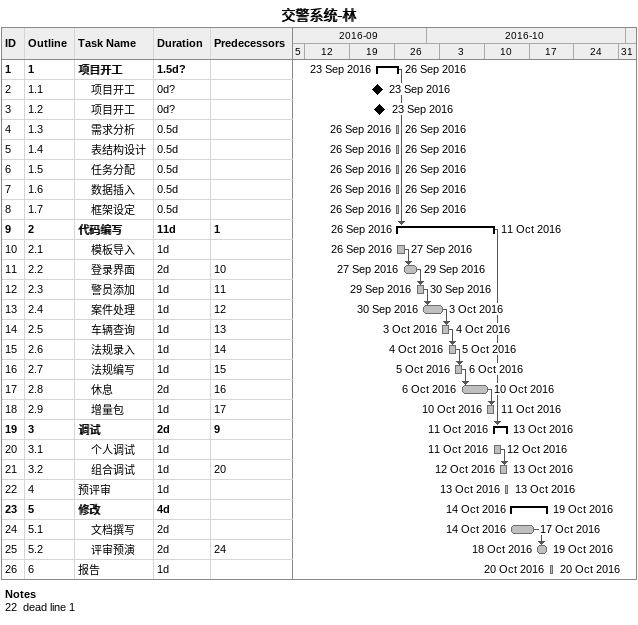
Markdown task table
交警系统-林

| ID | WBS | Task | Duration | Start | Finish | Predecessors |
|---|---|---|---|---|---|---|
| 1 | 1 | **项目开工** | 1.5d? | 2016-09-23 | 2016-09-26 |  |
| 2 | 1.1 | 项目开工 | 0d? | 2016-09-23 | 2016-09-23 |  |
| 3 | 1.2 | 项目开工 | 0d? | 2016-09-23 | 2016-09-23 |  |
| 4 | 1.3 | 需求分析 | 0.5d | 2016-09-26 | 2016-09-26 |  |
| 5 | 1.4 | 表结构设计 | 0.5d | 2016-09-26 | 2016-09-26 |  |
| 6 | 1.5 | 任务分配 | 0.5d | 2016-09-26 | 2016-09-26 |  |
| 7 | 1.6 | 数据插入 | 0.5d | 2016-09-26 | 2016-09-26 |  |
| 8 | 1.7 | 框架设定 | 0.5d | 2016-09-26 | 2016-09-26 |  |
| 9 | 2 | **代码编写** | 11d | 2016-09-26 | 2016-10-11 | 1 |
| 10 | 2.1 | 模板导入 | 1d | 2016-09-26 | 2016-09-27 |  |
| 11 | 2.2 | 登录界面 | 2d | 2016-09-27 | 2016-09-29 | 10 |
| 12 | 2.3 | 警员添加 | 1d | 2016-09-29 | 2016-09-30 | 11 |
| 13 | 2.4 | 案件处理 | 1d | 2016-09-30 | 2016-10-03 | 12 |
| 14 | 2.5 | 车辆查询 | 1d | 2016-10-03 | 2016-10-04 | 13 |
| 15 | 2.6 | 法规录入 | 1d | 2016-10-04 | 2016-10-05 | 14 |
| 16 | 2.7 | 法规编写 | 1d | 2016-10-05 | 2016-10-06 | 15 |
| 17 | 2.8 | 休息 | 2d | 2016-10-06 | 2016-10-10 | 16 |
| 18 | 2.9 | 增量包 | 1d | 2016-10-10 | 2016-10-11 | 17 |
| 19 | 3 | **调试** | 2d | 2016-10-11 | 2016-10-13 | 9 |
| 20 | 3.1 | 个人调试 | 1d | 2016-10-11 | 2016-10-12 |  |
| 21 | 3.2 | 组合调试 | 1d | 2016-10-12 | 2016-10-13 | 20 |
| 22 | 4 | 预评审 | 1d | 2016-10-13 | 2016-10-13 |  |
| 23 | 5 | **修改** | 4d | 2016-10-14 | 2016-10-19 |  |
| 24 | 5.1 | 文档撰写 | 2d | 2016-10-14 | 2016-10-17 |  |
| 25 | 5.2 | 评审预演 | 2d | 2016-10-18 | 2016-10-19 | 24 |
| 26 | 6 | 报告 | 1d | 2016-10-20 | 2016-10-20 |  |

Notes
- 22: dead line 1
